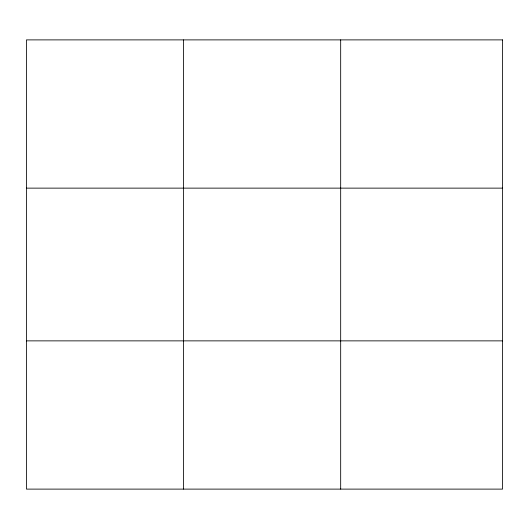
<?xml version="1.0" encoding="UTF-8"?>
<svg xmlns="http://www.w3.org/2000/svg" width="529" height="529" viewBox="0 0 529 529"><rect width="100%" height="100%" fill="white"/><g stroke="black" fill="none" stroke-linecap="round" stroke-linejoin="round"><path stroke-width="0.79" d="M183.563 489.113L183.563 39.887M340.676 489.113L340.676 39.887M26.45 188.132L502.55 188.132M26.45 340.868L502.55 340.868M502.55 39.887L502.55 489.113L26.45 489.113L26.45 39.887L502.55 39.887"/></g></svg>
